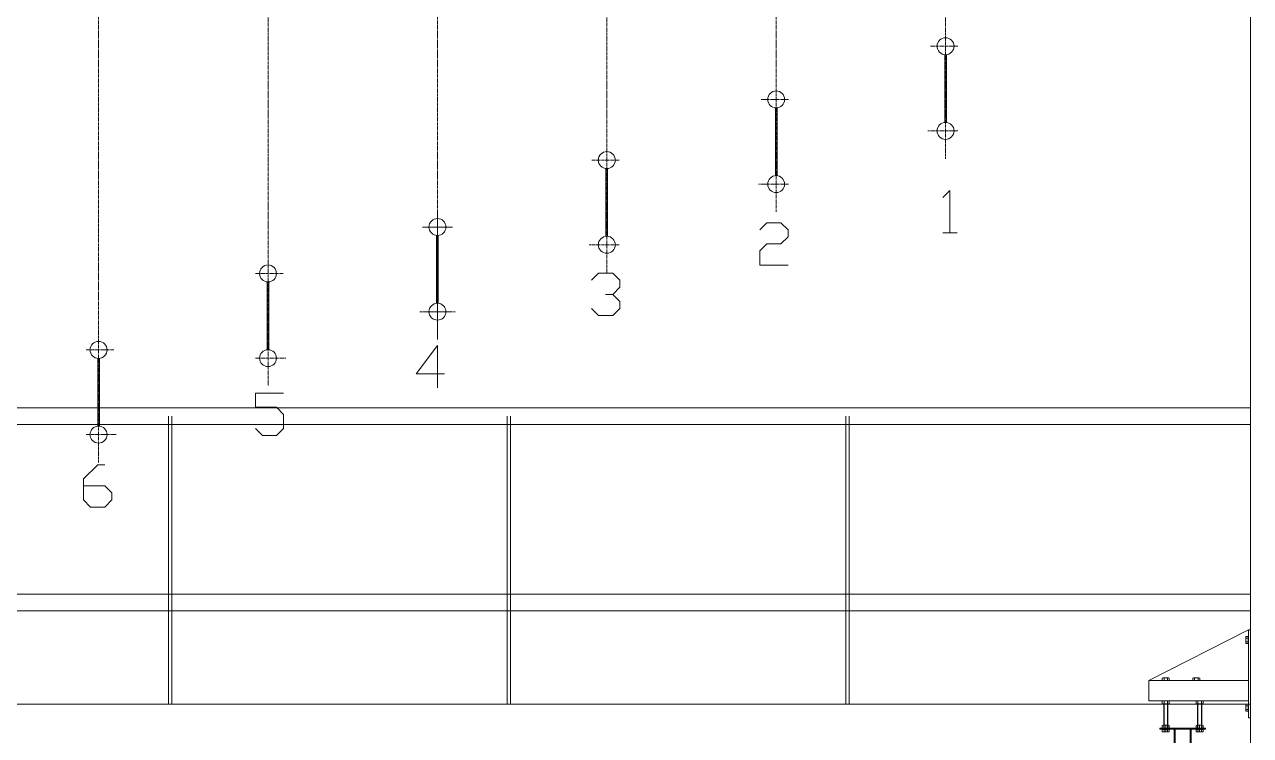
# Model space of a CAD drawing. Header units: millimetres. Extents: x 53635 to 142317, y 101101 to 147193.
# Drawn here: x 73597 to 77216, y 140620 to 142719 of the extents above; entities that cross this region are included whole.
import ezdxf

# ---------------------------------------------------------------- set-up
doc = ezdxf.new("R2010")
doc.units = ezdxf.units.MM
doc.header["$LTSCALE"] = 0.5
doc.header["$MEASUREMENT"] = 0
doc.linetypes.add('AXES2', pattern=[28.575, 19.05, -3.175, 3.175, -3.175])
doc.layers.get('0').update_dxf_attribs({"lineweight": 0})
for name, color, linetype, lineweight in [('AXE', 1, 'AXES2', 0), ('beton', 6, 'Continuous', 0), ('betonfin', 1, 'Continuous', 0), ('FORT', 7, 'Continuous', 0)]:
    doc.layers.add(name, color=color, linetype=linetype, lineweight=lineweight)

msp = doc.modelspace()

# ---------------------------------------------------------------- linework, layer by layer
at = {"linetype": 'ByBlock'}
for points in [[(76328.89, 142103.53), (76328.89, 142228.53), (76308.05, 142207.69)], [(75333.29, 141922.11), (75354.12, 141901.28), (75354.12, 141880.45), (75333.29, 141859.61), (75291.62, 141859.61), (75270.79, 141880.45)]]:
    msp.add_lwpolyline(points, dxfattribs=at)
at = {"linetype": 'ByBlock', "flags": 128}
for points in [[(75767.49, 142112.73), (75788.33, 142133.56), (75829.99, 142133.56), (75850.83, 142112.73), (75850.83, 142091.9), (75829.99, 142071.06), (75788.33, 142071.06), (75767.49, 142050.23), (75767.49, 142008.56), (75850.83, 142008.56)], [(76308.05, 142103.53), (76349.72, 142103.53)], [(75270.79, 141963.78), (75291.62, 141984.61), (75333.29, 141984.61), (75354.12, 141963.78), (75354.12, 141942.95), (75333.29, 141922.11), (75312.45, 141922.11)], [(74815.84, 141646.35), (74815.84, 141771.35), (74753.34, 141688.01), (74836.67, 141688.01)], [(74278.58, 141526.29), (74299.41, 141505.46), (74341.08, 141505.46), (74361.91, 141526.29), (74361.91, 141567.96), (74341.08, 141588.79), (74278.58, 141588.79), (74278.58, 141630.46), (74361.91, 141630.46)], [(73771.53, 141356.83), (73834.03, 141356.83), (73854.86, 141336), (73854.86, 141315.17), (73834.03, 141294.33), (73792.36, 141294.33), (73771.53, 141315.17), (73771.53, 141377.67), (73813.2, 141419.33), (73834.03, 141419.33)]]:
    msp.add_lwpolyline(points, dxfattribs=at)
at = {"layer": 'AXE'}
for p, q in [((74315.89, 143524.13), (74315.89, 141651.73)), ((75315.89, 143524.13), (75315.89, 141986.4)), ((76315.89, 143524.13), (76315.89, 142322.51)), ((73815.89, 143072.63), (73815.89, 141425.92)), ((74815.89, 143072.63), (74815.89, 141788.82)), ((75815.89, 143072.63), (75815.89, 142165.53)), ((76352.39, 142654.65), (76270.63, 142654.65)), ((75852.39, 142497.67), (75770.63, 142497.67)), ((76352.39, 142404.65), (76263.74, 142404.65)), ((75352.39, 142318.54), (75270.63, 142318.54)), ((75852.39, 142247.67), (75763.74, 142247.67)), ((74815.89, 142171.49), (74815.89, 141788.82)), ((74852.39, 142120.96), (74770.63, 142120.96)), ((74779.4, 142120.96), (74861.16, 142120.96)), ((75352.39, 142068.54), (75263.74, 142068.54)), ((74279.4, 141983.87), (74361.16, 141983.87)), ((74852.39, 141870.96), (74763.74, 141870.96)), ((74779.4, 141870.96), (74868.05, 141870.96)), ((73779.4, 141758.06), (73861.16, 141758.06)), ((74279.4, 141733.87), (74368.05, 141733.87)), ((73779.4, 141508.06), (73868.05, 141508.06))]:
    msp.add_line(p, q, dxfattribs=at)
at = {"layer": 'beton', "color": 6}
msp.add_line((77215.89, 143742.63), (77215.89, 140152.63), dxfattribs=at)
at = {"layer": 'betonfin'}
for p, q in [((77215.89, 141587.63), (70815.89, 141587.63)), ((77215.89, 141537.63), (70815.89, 141537.63)), ((74021.77, 141562.63), (74021.77, 140712.63)), ((74031.77, 141562.63), (74031.77, 140712.63)), ((75021.77, 141562.63), (75021.77, 140712.63)), ((75031.77, 141562.63), (75031.77, 140712.63)), ((76021.77, 141562.63), (76021.77, 140712.63)), ((76031.77, 141562.63), (76031.77, 140712.63)), ((77215.89, 141037.63), (70815.89, 141037.63)), ((77215.89, 140987.63), (70815.89, 140987.63)), ((77215.89, 140712.63), (70815.89, 140712.63))]:
    msp.add_line(p, q, dxfattribs=at)
at = {"layer": 'FORT'}
for p, q in [((76313.39, 142629.78), (76313.39, 142429.53)), ((76318.39, 142629.78), (76318.39, 142429.53)), ((75813.39, 142472.8), (75813.39, 142272.55)), ((75818.39, 142472.8), (75818.39, 142272.55)), ((75313.39, 142293.67), (75313.39, 142093.42)), ((75318.39, 142293.67), (75318.39, 142093.42)), ((74813.39, 142096.09), (74813.39, 141895.84)), ((74813.39, 142096.09), (74813.39, 141895.84)), ((74818.39, 142096.09), (74818.39, 141895.84)), ((74818.39, 142096.09), (74818.39, 141895.84)), ((74313.39, 141958.99), (74313.39, 141758.74)), ((74318.39, 141958.99), (74318.39, 141758.74)), ((73813.39, 141733.19), (73813.39, 141532.94)), ((73818.39, 141733.19), (73818.39, 141532.94)), ((76915.89, 140782.14), (77209.89, 140932.14)), ((77209.89, 140672.14), (77209.89, 140932.14)), ((77215.89, 140932.14), (77209.89, 140932.14)), ((77215.89, 140672.14), (77215.89, 140932.14)), ((77201.89, 140909.93), (77201.89, 140894.34)), ((77209.29, 140912.53), (77202.57, 140912.53)), ((77209.29, 140907.33), (77202.57, 140907.33)), ((77209.29, 140896.94), (77202.57, 140896.94)), ((77209.29, 140891.74), (77202.57, 140891.74)), ((77209.29, 140912.53), (77209.29, 140891.74)), ((77209.89, 140910.34), (77209.29, 140910.34)), ((77209.89, 140893.94), (77209.29, 140893.94)), ((76915.89, 140722.14), (76915.89, 140782.14)), ((77209.89, 140782.14), (76915.89, 140782.14)), ((76955.5, 140789.47), (76955.5, 140782.14)), ((76958.1, 140790.14), (76973.69, 140790.14)), ((76960.7, 140789.47), (76960.7, 140782.14)), ((76971.09, 140789.47), (76971.09, 140782.14)), ((76976.29, 140789.47), (76976.29, 140782.14)), ((77045.5, 140789.47), (77045.5, 140782.14)), ((77048.1, 140790.14), (77063.69, 140790.14)), ((77050.7, 140789.47), (77050.7, 140782.14)), ((77061.09, 140789.47), (77061.09, 140782.14)), ((77066.29, 140789.47), (77066.29, 140782.14)), ((77209.89, 140722.14), (76915.89, 140722.14)), ((76955.5, 140721.46), (76955.5, 140714.13)), ((76958.1, 140722.14), (76973.69, 140722.14)), ((76958.1, 140713.45), (76973.69, 140713.45)), ((76959.89, 140713.45), (76959.89, 140641.63)), ((76960.7, 140721.46), (76960.7, 140714.13)), ((76960.84, 140638.63), (76960.84, 140713.45)), ((76970.95, 140641.63), (76970.95, 140713.45)), ((76971.09, 140721.46), (76971.09, 140714.13)), ((76971.89, 140641.63), (76971.89, 140713.45)), ((76976.29, 140721.46), (76976.29, 140714.13)), ((77055.5, 140721.46), (77055.5, 140714.13)), ((77058.1, 140722.14), (77073.69, 140722.14)), ((77058.1, 140713.45), (77073.69, 140713.45)), ((77059.89, 140713.45), (77059.89, 140641.63)), ((77060.7, 140721.46), (77060.7, 140714.13)), ((77060.84, 140638.63), (77060.84, 140713.45)), ((77070.95, 140641.63), (77070.95, 140713.45)), ((77071.09, 140721.46), (77071.09, 140714.13)), ((77071.89, 140641.63), (77071.89, 140713.45)), ((77076.29, 140721.46), (77076.29, 140714.13)), ((77201.89, 140709.93), (77201.89, 140694.34)), ((77209.29, 140712.53), (77202.57, 140712.53)), ((77209.29, 140707.33), (77202.57, 140707.33)), ((77209.29, 140712.53), (77209.29, 140691.74)), ((77209.89, 140710.34), (77209.29, 140710.34)), ((77209.29, 140696.94), (77202.57, 140696.94)), ((77209.29, 140691.74), (77202.57, 140691.74)), ((77209.89, 140693.94), (77209.29, 140693.94)), ((77215.89, 140672.14), (77209.89, 140672.14)), ((76948.39, 140638.63), (76948.39, 140641.63)), ((76948.39, 140641.63), (77005.89, 140641.63)), ((76948.39, 140638.63), (77083.39, 140638.63)), ((76955.5, 140649.64), (76955.5, 140642.3)), ((76955.5, 140638.03), (76955.5, 140631.3)), ((76955.5, 140638.03), (76976.29, 140638.03)), ((76957.69, 140638.63), (76957.69, 140638.03)), ((76958.1, 140650.31), (76973.69, 140650.31)), ((76958.1, 140641.63), (76973.69, 140641.63)), ((76958.1, 140630.63), (76973.69, 140630.63)), ((76959.89, 140638.63), (76959.89, 140641.63)), ((76959.89, 140638.63), (76959.89, 140641.63)), ((76960.7, 140649.64), (76960.7, 140642.3)), ((76960.7, 140638.03), (76960.7, 140631.3)), ((76965.89, 140629.95), (76965.89, 140649.86)), ((76965.89, 140629.95), (76965.89, 140649.86)), ((76971.09, 140649.64), (76971.09, 140642.3)), ((76971.09, 140638.03), (76971.09, 140631.3)), ((76971.89, 140638.63), (76971.89, 140641.63)), ((76971.89, 140638.63), (76971.89, 140641.63)), ((76974.09, 140638.63), (76974.09, 140638.03)), ((76975.89, 140641.63), (77036.34, 140641.63)), ((76976.29, 140649.64), (76976.29, 140642.3)), ((76976.29, 140638.03), (76976.29, 140631.3)), ((76990.78, 140576.63), (76990.78, 140638.63)), ((76993.45, 140573.63), (76993.45, 140638.63)), ((77083.39, 140641.63), (77015.89, 140641.63)), ((77038.34, 140573.63), (77038.34, 140638.63)), ((77041.01, 140576.63), (77041.01, 140638.63)), ((77055.5, 140649.64), (77055.5, 140642.3)), ((77055.5, 140638.03), (77076.29, 140638.03)), ((77055.5, 140638.03), (77055.5, 140631.3)), ((77057.69, 140638.63), (77057.69, 140638.03)), ((77058.1, 140650.31), (77073.69, 140650.31)), ((77058.1, 140641.63), (77073.69, 140641.63)), ((77058.1, 140630.63), (77073.69, 140630.63)), ((77059.89, 140638.63), (77059.89, 140641.63)), ((77060.7, 140649.64), (77060.7, 140642.3)), ((77060.7, 140638.03), (77060.7, 140631.3)), ((77065.89, 140629.95), (77065.89, 140649.86)), ((77071.09, 140649.64), (77071.09, 140642.3)), ((77071.09, 140638.03), (77071.09, 140631.3)), ((77071.89, 140638.63), (77071.89, 140641.63)), ((77074.09, 140638.63), (77074.09, 140638.03)), ((77076.29, 140649.64), (77076.29, 140642.3)), ((77076.29, 140638.03), (77076.29, 140631.3)), ((77083.39, 140638.63), (77083.39, 140641.63))]:
    msp.add_line(p, q, dxfattribs=at)
for centre in [(76315.89, 142654.65), (75815.89, 142497.67), (76315.89, 142404.65), (75315.89, 142318.54), (75815.89, 142247.67), (74815.89, 142120.96), (74815.89, 142120.96), (75315.89, 142068.54), (74315.89, 141983.87), (74815.89, 141870.96), (74815.89, 141870.96), (73815.89, 141758.06), (74315.89, 141733.87), (73815.89, 141508.06)]:
    msp.add_circle(centre, 25, dxfattribs=at)
for centre, radius, start, end in [((77207.25, 140909.93), 5.36, 150.97335, 209.02665), ((77222.31, 140902.14), 20.41, 165.25009, 194.74991), ((77207.25, 140894.34), 5.36, 150.97335, 209.02665), ((76958.1, 140784.79), 5.36, 60.97335, 119.02665), ((76965.89, 140769.73), 20.41, 75.25009, 104.74991), ((76973.69, 140784.79), 5.36, 60.97335, 119.02665), ((77048.1, 140784.79), 5.36, 60.97335, 119.02665), ((77055.89, 140769.73), 20.41, 75.25009, 104.74991), ((77063.69, 140784.79), 5.36, 60.97335, 119.02665), ((76958.1, 140716.78), 5.36, 60.97335, 119.02665), ((76958.1, 140718.81), 5.36, -119.02665, -60.97335), ((76965.89, 140701.72), 20.41, 75.25009, 104.74991), ((76965.89, 140733.87), 20.41, -104.74991, -75.25009), ((76973.69, 140716.78), 5.36, 60.97335, 119.02665), ((76973.69, 140718.81), 5.36, -119.02665, -60.97335), ((77058.1, 140716.78), 5.36, 60.97335, 119.02665), ((77058.1, 140718.81), 5.36, -119.02665, -60.97335), ((77065.89, 140701.72), 20.41, 75.25009, 104.74991), ((77065.89, 140733.87), 20.41, -104.74991, -75.25009), ((77073.69, 140716.78), 5.36, 60.97335, 119.02665), ((77073.69, 140718.81), 5.36, -119.02665, -60.97335), ((77207.25, 140709.93), 5.36, 150.97335, 209.02665), ((77222.31, 140702.14), 20.41, 165.25009, 194.74991), ((77207.25, 140694.34), 5.36, 150.97335, 209.02665), ((76958.1, 140644.95), 5.36, 60.97335, 119.02665), ((76958.1, 140646.98), 5.36, -119.02665, -60.97335), ((76958.1, 140635.98), 5.36, -119.02665, -60.97335), ((76965.89, 140629.9), 20.41, 75.25009, 104.74991), ((76965.89, 140662.04), 20.41, -104.74991, -75.25009), ((76965.89, 140651.04), 20.41, -104.74991, -75.25009), ((76973.69, 140644.95), 5.36, 60.97335, 119.02665), ((76973.69, 140646.98), 5.36, -119.02665, -60.97335), ((76973.69, 140635.98), 5.36, -119.02665, -60.97335), ((77058.1, 140644.95), 5.36, 60.97335, 119.02665), ((77058.1, 140646.98), 5.36, -119.02665, -60.97335), ((77058.1, 140635.98), 5.36, -119.02665, -60.97335), ((77065.89, 140629.9), 20.41, 75.25009, 104.74991), ((77065.89, 140662.04), 20.41, -104.74991, -75.25009), ((77065.89, 140651.04), 20.41, -104.74991, -75.25009), ((77073.69, 140644.95), 5.36, 60.97335, 119.02665), ((77073.69, 140646.98), 5.36, -119.02665, -60.97335), ((77073.69, 140635.98), 5.36, -119.02665, -60.97335)]:
    msp.add_arc(centre, radius, start, end, dxfattribs=at)

doc.saveas('drawing.dxf')
